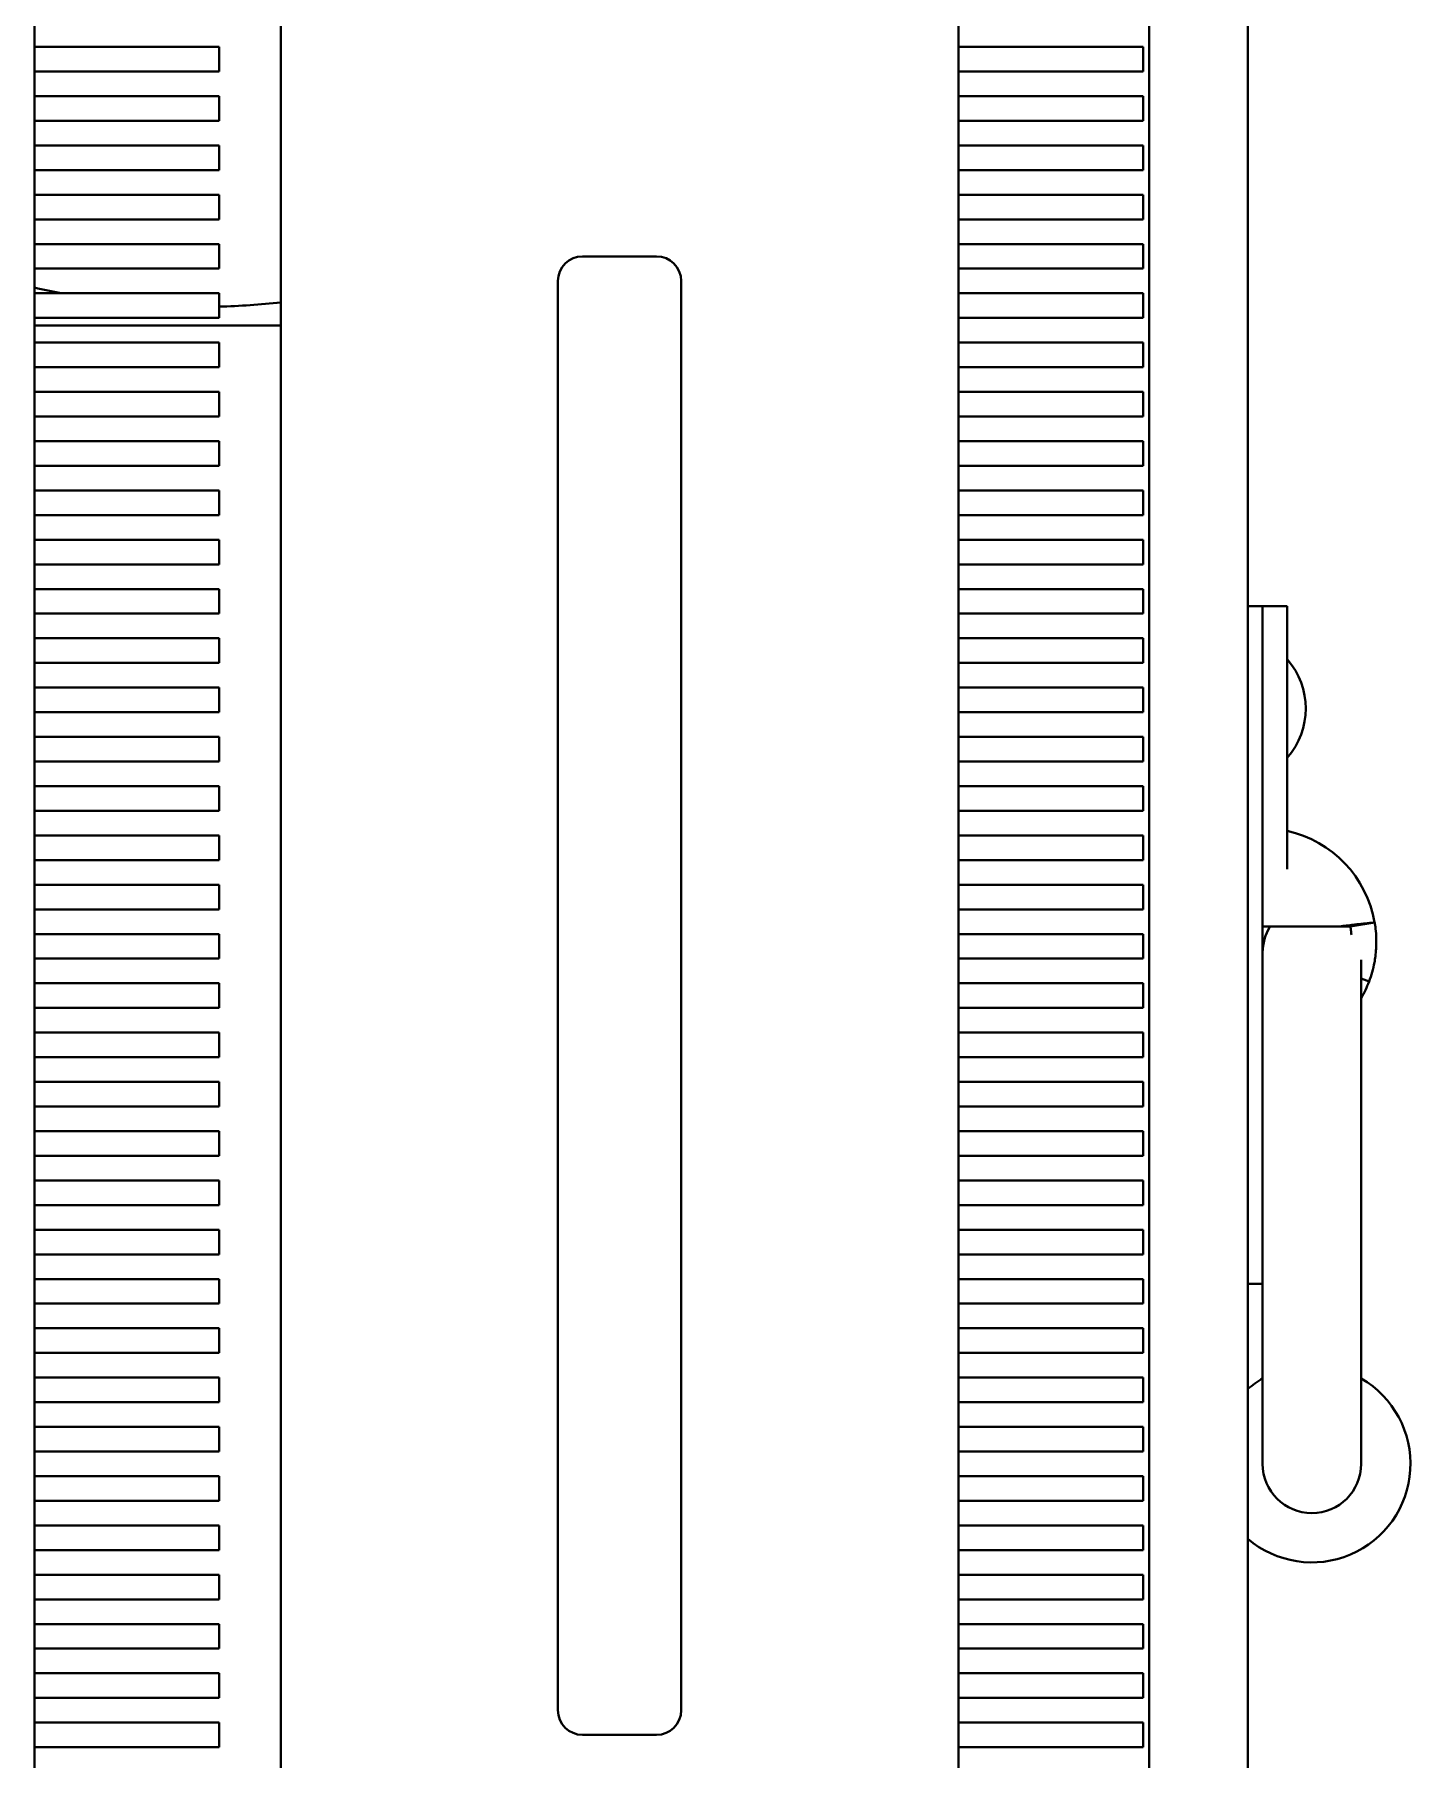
# Model space of a CAD drawing. Header units: millimetres. Extents: x 12 to 1415, y 12 to 997.
# Drawn here: x 376.1 to 487.8, y 226.5 to 366.5 of the extents above; entities that cross this region are included whole.
import ezdxf

# ---------------------------------------------------------------- set-up
doc = ezdxf.new("R2010")
doc.units = ezdxf.units.MM
doc.header["$LTSCALE"] = 1.2
doc.layers.add('가시적인 것(ISO)', color=7, linetype='Continuous', lineweight=40)

msp = doc.modelspace()

# ---------------------------------------------------------------- linework, layer by layer
at = {"layer": '가시적인 것(ISO)'}
for p, q in [((396.06, 487.88), (396.06, 89.08)), ((466.56, 481.88), (466.56, 96.08)), ((474.56, 481.88), (474.56, 96.08)), ((376.06, 107.08), (376.06, 464.88)), ((451.06, 107.08), (451.06, 464.88)), ((391.06, 365.48), (376.06, 365.48)), ((391.06, 363.48), (391.06, 365.48)), ((466.06, 365.48), (451.06, 365.48)), ((466.06, 363.48), (466.06, 365.48)), ((376.06, 363.48), (391.06, 363.48)), ((451.06, 363.48), (466.06, 363.48)), ((391.06, 361.48), (376.06, 361.48)), ((391.06, 359.48), (391.06, 361.48)), ((466.06, 361.48), (451.06, 361.48)), ((466.06, 359.48), (466.06, 361.48)), ((376.06, 359.48), (391.06, 359.48)), ((451.06, 359.48), (466.06, 359.48)), ((391.06, 357.48), (376.06, 357.48)), ((391.06, 355.48), (391.06, 357.48)), ((466.06, 357.48), (451.06, 357.48)), ((466.06, 355.48), (466.06, 357.48)), ((376.06, 355.48), (391.06, 355.48)), ((451.06, 355.48), (466.06, 355.48)), ((391.06, 353.48), (376.06, 353.48)), ((391.06, 351.48), (391.06, 353.48)), ((466.06, 353.48), (451.06, 353.48)), ((466.06, 351.48), (466.06, 353.48)), ((376.06, 351.48), (391.06, 351.48)), ((451.06, 351.48), (466.06, 351.48)), ((391.06, 349.48), (376.06, 349.48)), ((391.06, 347.48), (391.06, 349.48)), ((466.06, 349.48), (451.06, 349.48)), ((466.06, 347.48), (466.06, 349.48)), ((376.06, 347.48), (391.06, 347.48)), ((426.56, 348.48), (420.56, 348.48)), ((451.06, 347.48), (466.06, 347.48)), ((418.56, 338.48), (418.56, 346.48)), ((428.56, 346.48), (428.56, 338.48)), ((391.06, 345.48), (376.06, 345.48)), ((391.06, 343.48), (391.06, 345.48)), ((466.06, 345.48), (451.06, 345.48)), ((466.06, 343.48), (466.06, 345.48)), ((376.06, 343.48), (391.06, 343.48)), ((451.06, 343.48), (466.06, 343.48)), ((396.06, 342.88), (376.06, 342.88)), ((391.06, 341.48), (376.06, 341.48)), ((391.06, 339.48), (391.06, 341.48)), ((466.06, 341.48), (451.06, 341.48)), ((466.06, 339.48), (466.06, 341.48)), ((376.06, 339.48), (391.06, 339.48)), ((451.06, 339.48), (466.06, 339.48)), ((391.06, 337.48), (376.06, 337.48)), ((391.06, 335.48), (391.06, 337.48)), ((418.56, 338.48), (418.56, 333.48)), ((428.56, 333.48), (428.56, 338.48)), ((466.06, 337.48), (451.06, 337.48)), ((466.06, 335.48), (466.06, 337.48)), ((376.06, 335.48), (391.06, 335.48)), ((451.06, 335.48), (466.06, 335.48)), ((391.06, 333.48), (376.06, 333.48)), ((391.06, 331.48), (391.06, 333.48)), ((418.56, 243.48), (418.56, 333.48)), ((428.56, 333.48), (428.56, 243.48)), ((466.06, 333.48), (451.06, 333.48)), ((466.06, 331.48), (466.06, 333.48)), ((376.06, 331.48), (391.06, 331.48)), ((451.06, 331.48), (466.06, 331.48)), ((391.06, 329.48), (376.06, 329.48)), ((391.06, 327.48), (391.06, 329.48)), ((466.06, 329.48), (451.06, 329.48)), ((466.06, 327.48), (466.06, 329.48)), ((376.06, 327.48), (391.06, 327.48)), ((451.06, 327.48), (466.06, 327.48)), ((391.06, 325.48), (376.06, 325.48)), ((391.06, 323.48), (391.06, 325.48)), ((466.06, 325.48), (451.06, 325.48)), ((466.06, 323.48), (466.06, 325.48)), ((376.06, 323.48), (391.06, 323.48)), ((451.06, 323.48), (466.06, 323.48)), ((391.06, 321.48), (376.06, 321.48)), ((391.06, 319.48), (391.06, 321.48)), ((466.06, 321.48), (451.06, 321.48)), ((466.06, 319.48), (466.06, 321.48)), ((376.06, 319.48), (391.06, 319.48)), ((451.06, 319.48), (466.06, 319.48)), ((475.76, 320.08), (474.56, 320.08)), ((475.76, 320.08), (475.76, 310.08)), ((475.76, 310.08), (475.76, 320.08)), ((475.76, 320.08), (477.76, 320.08)), ((477.76, 310.08), (477.76, 320.08)), ((391.06, 317.48), (376.06, 317.48)), ((391.06, 315.48), (391.06, 317.48)), ((466.06, 317.48), (451.06, 317.48)), ((466.06, 315.48), (466.06, 317.48)), ((376.06, 315.48), (391.06, 315.48)), ((451.06, 315.48), (466.06, 315.48)), ((391.06, 313.48), (376.06, 313.48)), ((391.06, 311.48), (391.06, 313.48)), ((466.06, 313.48), (451.06, 313.48)), ((466.06, 311.48), (466.06, 313.48)), ((376.06, 311.48), (391.06, 311.48)), ((451.06, 311.48), (466.06, 311.48)), ((391.06, 309.48), (376.06, 309.48)), ((391.06, 307.48), (391.06, 309.48)), ((466.06, 309.48), (451.06, 309.48)), ((466.06, 307.48), (466.06, 309.48)), ((475.76, 275.08), (475.76, 310.08)), ((475.76, 294.08), (475.76, 310.08)), ((477.76, 298.75), (477.76, 310.08)), ((376.06, 307.48), (391.06, 307.48)), ((451.06, 307.48), (466.06, 307.48)), ((391.06, 305.48), (376.06, 305.48)), ((391.06, 303.48), (391.06, 305.48)), ((466.06, 305.48), (451.06, 305.48)), ((466.06, 303.48), (466.06, 305.48)), ((376.06, 303.48), (391.06, 303.48)), ((451.06, 303.48), (466.06, 303.48)), ((391.06, 301.48), (376.06, 301.48)), ((391.06, 299.48), (391.06, 301.48)), ((466.06, 301.48), (451.06, 301.48)), ((466.06, 299.48), (466.06, 301.48)), ((376.06, 299.48), (391.06, 299.48)), ((451.06, 299.48), (466.06, 299.48)), ((391.06, 297.48), (376.06, 297.48)), ((391.06, 295.48), (391.06, 297.48)), ((466.06, 297.48), (451.06, 297.48)), ((466.06, 295.48), (466.06, 297.48)), ((376.06, 295.48), (391.06, 295.48)), ((451.06, 295.48), (466.06, 295.48)), ((475.76, 294.08), (477.76, 294.08)), ((477.76, 294.08), (481.87, 294.08)), ((482.89, 294.08), (484.86, 294.42)), ((391.06, 293.48), (376.06, 293.48)), ((391.06, 291.48), (391.06, 293.48)), ((466.06, 293.48), (451.06, 293.48)), ((466.06, 291.48), (466.06, 293.48)), ((376.06, 291.48), (391.06, 291.48)), ((451.06, 291.48), (466.06, 291.48)), ((483.76, 283.98), (483.76, 291.39)), ((483.76, 289.86), (484.41, 289.62)), ((391.06, 289.48), (376.06, 289.48)), ((391.06, 287.48), (391.06, 289.48)), ((466.06, 289.48), (451.06, 289.48)), ((466.06, 287.48), (466.06, 289.48)), ((376.06, 287.48), (391.06, 287.48)), ((451.06, 287.48), (466.06, 287.48)), ((391.06, 285.48), (376.06, 285.48)), ((391.06, 283.48), (391.06, 285.48)), ((466.06, 285.48), (451.06, 285.48)), ((466.06, 283.48), (466.06, 285.48)), ((376.06, 283.48), (391.06, 283.48)), ((451.06, 283.48), (466.06, 283.48)), ((483.76, 283.98), (483.76, 258.48)), ((391.06, 281.48), (376.06, 281.48)), ((391.06, 279.48), (391.06, 281.48)), ((466.06, 281.48), (451.06, 281.48)), ((466.06, 279.48), (466.06, 281.48)), ((376.06, 279.48), (391.06, 279.48)), ((451.06, 279.48), (466.06, 279.48)), ((391.06, 277.48), (376.06, 277.48)), ((391.06, 275.48), (391.06, 277.48)), ((466.06, 277.48), (451.06, 277.48)), ((466.06, 275.48), (466.06, 277.48)), ((376.06, 275.48), (391.06, 275.48)), ((451.06, 275.48), (466.06, 275.48)), ((475.76, 275.08), (475.76, 266.47)), ((391.06, 273.48), (376.06, 273.48)), ((391.06, 271.48), (391.06, 273.48)), ((466.06, 273.48), (451.06, 273.48)), ((466.06, 271.48), (466.06, 273.48)), ((376.06, 271.48), (391.06, 271.48)), ((451.06, 271.48), (466.06, 271.48)), ((391.06, 269.48), (376.06, 269.48)), ((391.06, 267.48), (391.06, 269.48)), ((466.06, 269.48), (451.06, 269.48)), ((466.06, 267.48), (466.06, 269.48)), ((376.06, 267.48), (391.06, 267.48)), ((451.06, 267.48), (466.06, 267.48)), ((475.76, 266.47), (475.76, 258.48)), ((391.06, 265.48), (376.06, 265.48)), ((391.06, 263.48), (391.06, 265.48)), ((466.06, 265.48), (451.06, 265.48)), ((466.06, 263.48), (466.06, 265.48)), ((475.76, 265.08), (474.56, 265.08)), ((376.06, 263.48), (391.06, 263.48)), ((451.06, 263.48), (466.06, 263.48)), ((391.06, 261.48), (376.06, 261.48)), ((391.06, 259.48), (391.06, 261.48)), ((466.06, 261.48), (451.06, 261.48)), ((466.06, 259.48), (466.06, 261.48)), ((376.06, 259.48), (391.06, 259.48)), ((451.06, 259.48), (466.06, 259.48)), ((475.76, 258.48), (475.76, 250.48)), ((483.76, 250.48), (483.76, 258.48)), ((391.06, 257.48), (376.06, 257.48)), ((391.06, 255.48), (391.06, 257.48)), ((466.06, 257.48), (451.06, 257.48)), ((466.06, 255.48), (466.06, 257.48)), ((376.06, 255.48), (391.06, 255.48)), ((451.06, 255.48), (466.06, 255.48)), ((391.06, 253.48), (376.06, 253.48)), ((391.06, 251.48), (391.06, 253.48)), ((466.06, 253.48), (451.06, 253.48)), ((466.06, 251.48), (466.06, 253.48)), ((376.06, 251.48), (391.06, 251.48)), ((451.06, 251.48), (466.06, 251.48)), ((391.06, 249.48), (376.06, 249.48)), ((391.06, 247.48), (391.06, 249.48)), ((466.06, 249.48), (451.06, 249.48)), ((466.06, 247.48), (466.06, 249.48)), ((376.06, 247.48), (391.06, 247.48)), ((451.06, 247.48), (466.06, 247.48)), ((391.06, 245.48), (376.06, 245.48)), ((391.06, 243.48), (391.06, 245.48)), ((466.06, 245.48), (451.06, 245.48)), ((466.06, 243.48), (466.06, 245.48)), ((376.06, 243.48), (391.06, 243.48)), ((418.56, 243.48), (418.56, 238.48)), ((428.56, 238.48), (428.56, 243.48)), ((451.06, 243.48), (466.06, 243.48)), ((391.06, 241.48), (376.06, 241.48)), ((391.06, 239.48), (391.06, 241.48)), ((466.06, 241.48), (451.06, 241.48)), ((466.06, 239.48), (466.06, 241.48)), ((376.06, 239.48), (391.06, 239.48)), ((451.06, 239.48), (466.06, 239.48)), ((418.56, 230.48), (418.56, 238.48)), ((428.56, 238.48), (428.56, 230.48)), ((391.06, 237.48), (376.06, 237.48)), ((391.06, 235.48), (391.06, 237.48)), ((466.06, 237.48), (451.06, 237.48)), ((466.06, 235.48), (466.06, 237.48)), ((376.06, 235.48), (391.06, 235.48)), ((451.06, 235.48), (466.06, 235.48)), ((391.06, 233.48), (376.06, 233.48)), ((391.06, 231.48), (391.06, 233.48)), ((466.06, 233.48), (451.06, 233.48)), ((466.06, 231.48), (466.06, 233.48)), ((376.06, 231.48), (391.06, 231.48)), ((451.06, 231.48), (466.06, 231.48)), ((391.06, 229.48), (376.06, 229.48)), ((391.06, 227.48), (391.06, 229.48)), ((420.56, 228.48), (426.56, 228.48)), ((466.06, 229.48), (451.06, 229.48)), ((466.06, 227.48), (466.06, 229.48)), ((376.06, 227.48), (391.06, 227.48)), ((451.06, 227.48), (466.06, 227.48))]:
    msp.add_line(p, q, dxfattribs=at)
for centre, radius, start, end in [((420.56, 346.48), 2, 90, 180), ((426.56, 346.48), 2, 0, 90), ((389.56, 403.38), 59, 256.7728, 258.9188), ((389.56, 403.38), 59, 271.4568, 276.3251), ((473.18, 311.78), 6.08, 318.8879, 41.1121), ((475.76, 292.85), 9.22, 9.7617, 77.4787), ((479.76, 291.98), 4, 148.4681, 180), ((475.76, 292.85), 9.22, 330.1359, 339.5189), ((479.76, 250.48), 8, 120, 130.5416), ((479.76, 250.48), 8, 229.4584, 60), ((479.76, 250.48), 4, 180, 0), ((420.56, 230.48), 2, 180, 270), ((426.56, 230.48), 2, 270, 0)]:
    msp.add_arc(centre, radius, start, end, dxfattribs=at)
for points, knots in [([(481.87, 294.08), (482.06, 294.1), (482.25, 294.13), (482.63, 294.17), (482.81, 294.19), (483.11, 294.23), (483.22, 294.24), (483.48, 294.27), (483.63, 294.29), (483.83, 294.31), (483.91, 294.32), (484.11, 294.34), (484.24, 294.35), (484.43, 294.37), (484.5, 294.38), (484.66, 294.4), (484.73, 294.4), (484.81, 294.41), (484.83, 294.41), (484.85, 294.41), (484.85, 294.42), (484.86, 294.42)], [-0.4721105, -0.4721105, -0.4721105, -0.4721105, -0.4141639, -0.4141639, -0.3562023, -0.3562023, -0.3174774, -0.3174774, -0.265726, -0.265726, -0.236468, -0.236468, -0.1779283, -0.1779283, -0.1335303, -0.1335303, -0.0668543, -0.0668543, -0.0334584, -0.0334584, -0.000001, -0.000001, -0.000001, -0.000001]), ([(481.87, 294.08), (481.94, 294.08), (482.02, 294.08), (482.09, 294.08), (482.17, 294.08), (482.24, 294.08), (482.31, 294.08), (482.38, 294.08), (482.44, 294.08), (482.5, 294.08), (482.56, 294.08), (482.61, 294.08), (482.66, 294.08), (482.71, 294.08), (482.75, 294.08), (482.78, 294.08), (482.82, 294.08), (482.84, 294.08), (482.86, 294.08), (482.88, 294.08), (482.88, 294.08), (482.89, 294.08)], [0, 0, 0, 0, 0.142857, 0.142857, 0.142857, 0.285714, 0.285714, 0.285714, 0.428571, 0.428571, 0.428571, 0.571429, 0.571429, 0.571429, 0.714286, 0.714286, 0.714286, 0.857143, 0.857143, 0.857143, 1, 1, 1, 1]), ([(482.89, 294.08), (482.89, 294.08), (482.89, 294.07), (482.89, 294.03), (482.9, 294.01), (482.91, 293.95), (482.91, 293.92), (482.93, 293.78), (482.95, 293.62), (482.97, 293.42)], [-0.5832318, -0.5832318, -0.5832318, -0.5832318, -0.5408407, -0.5408407, -0.4987759, -0.4987759, -0.4705815, -0.4705815, -0.3637265, -0.3637265, -0.3637265, -0.3637265]), ([(484.86, 294.42), (484.86, 294.41), (484.86, 294.4), (484.87, 294.36), (484.87, 294.33), (484.88, 294.25), (484.89, 294.22), (484.92, 294.03), (484.94, 293.8), (484.98, 293.36), (484.99, 293.17), (484.99, 292.76), (484.99, 292.52), (484.96, 292.08), (484.94, 291.88), (484.89, 291.5), (484.87, 291.33), (484.79, 290.91), (484.73, 290.65), (484.58, 290.13), (484.5, 289.88), (484.41, 289.62)], [-0.674812, -0.674812, -0.674812, -0.674812, -0.6317569, -0.6317569, -0.5886365, -0.5886365, -0.5593481, -0.5593481, -0.4371859, -0.4371859, -0.3631935, -0.3631935, -0.282435, -0.282435, -0.2144795, -0.2144795, -0.1615196, -0.1615196, -0.0809829, -0.0809829, -0.000001, -0.000001, -0.000001, -0.000001])]:
    msp.add_open_spline(points, degree=3, knots=knots, dxfattribs=at)

doc.saveas('drawing.dxf')
